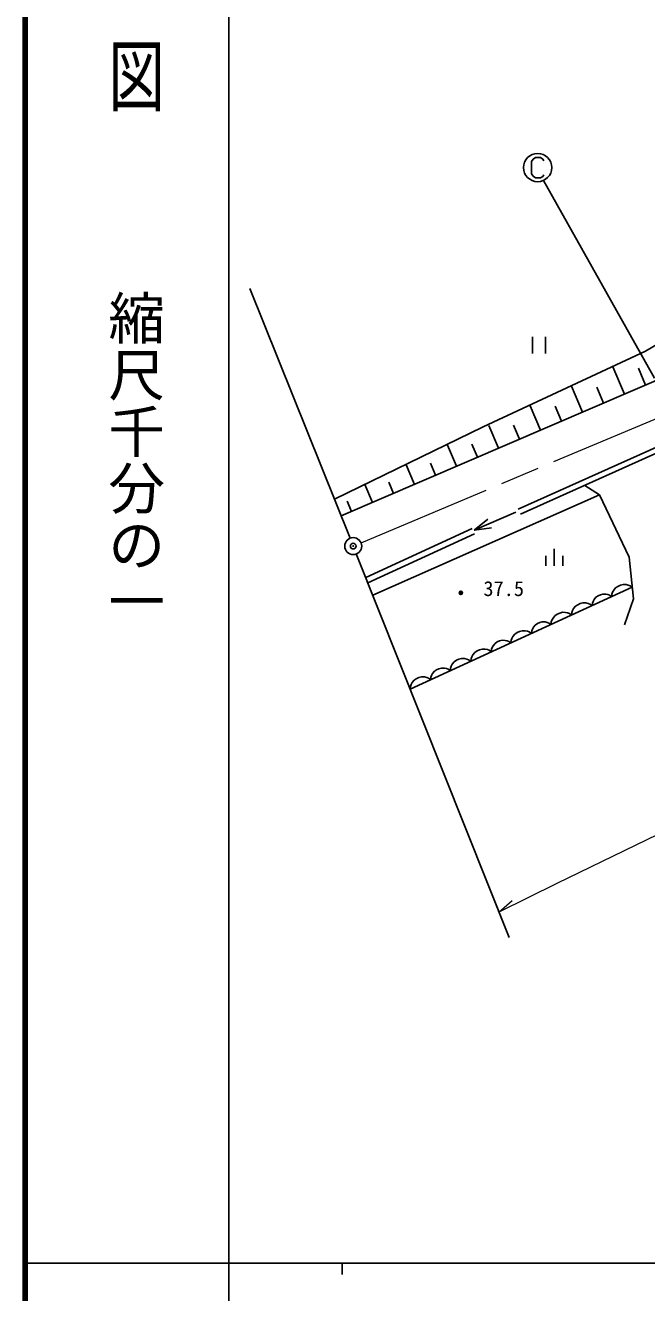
# Model space of a CAD drawing. Units: millimetres, scale not verified. Extents: x 40000 to 680000, y 20000 to 380000.
# Drawn here: x 40000 to 94928, y 202409 to 314362 of the extents above; entities that cross this region are included whole.
import ezdxf
from ezdxf.enums import TextEntityAlignment as Align

# ---------------------------------------------------------------- set-up
doc = ezdxf.new("R2010")
doc.units = ezdxf.units.MM
doc.header["$LTSCALE"] = 1000
doc.header["$PDMODE"] = 32
doc.header["$PDSIZE"] = 500
doc.linetypes.add('CHAIN', pattern=[18.5, 12, -1.5, 3.5, -1.5])
for name, color, linetype, lineweight in [('M-BGD', 7, 'Continuous', 25), ('M-BGD-EXST', 7, 'Continuous', 25), ('M-BMK', 2, 'CHAIN', 13), ('M-BMK-OTRS', 5, 'Continuous', 25), ('M-BMK-SRVR', 3, 'Continuous', 25), ('M-STR-HTXT', 7, 'Continuous', 13), ('M-TTL', 2, 'Continuous', 140), ('M-TTL-BAND', 7, 'Continuous', 25)]:
    doc.layers.add(name, color=color, linetype=linetype, lineweight=lineweight)
doc.layers.add('M-OTRS', color=6, linetype='Continuous')
doc.styles.add('@ＭＳ ゴシック', font='')
doc.styles.add('ＭＳ ゴシック', font='')
doc.styles.get('@ＭＳ ゴシック').set_extended_font_data('@MS Gothic')
doc.styles.get('ＭＳ ゴシック').set_extended_font_data('MS Gothic')

msp = doc.modelspace()

# ---------------------------------------------------------------- linework, layer by layer
at = {"layer": 'M-BGD'}
for p, q in [((94819, 285576), (100398, 288866)), ((67914, 271024), (105005, 286957)), ((84841, 286860), (84841, 285360)), ((85981, 285360), (85981, 286860)), ((80477, 278899), (94819, 285576)), ((92980, 281791), (91941, 284209)), ((94836, 282589), (94195, 284082)), ((89266, 280196), (88288, 282474)), ((91123, 280994), (90518, 282402)), ((85553, 278601), (84635, 280739)), ((87410, 279398), (86841, 280723)), ((67317, 272513), (80477, 278899)), ((81840, 277006), (80981, 279003)), ((83696, 277803), (83163, 279044)), ((78126, 275411), (77328, 277268)), ((79983, 276208), (79486, 277365)), ((83579, 271635), (96054, 277223)), ((83784, 271179), (96246, 276762)), ((74413, 273815), (73675, 275533)), ((76269, 274613), (75809, 275686)), ((70699, 272220), (70022, 273798)), ((72556, 273018), (72131, 274006)), ((89471, 273727), (90747, 272889)), ((68843, 271423), (68454, 272327)), ((90747, 272889), (70714, 264017)), ((90747, 272889), (93379, 267396)), ((83366, 271343), (79679, 269759)), ((70091, 265580), (79502, 269901)), ((79679, 269759), (80891, 270737)), ((81222, 269965), (79679, 269759)), ((70276, 265115), (79711, 269447)), ((86764, 268109), (86764, 266609)), ((86014, 267509), (86014, 266609)), ((87514, 267509), (87514, 266609)), ((93379, 267396), (93760, 263695)), ((93654, 264723), (74014, 255734)), ((91921, 264282), (91862, 264122)), ((92017, 264457), (91921, 264282)), ((92185, 264666), (92017, 264457)), ((92386, 264802), (92185, 264666)), ((92605, 264902), (92386, 264802)), ((92840, 264966), (92605, 264902)), ((93108, 264957), (92840, 264966)), ((93303, 264914), (93108, 264957)), ((93462, 264855), (93303, 264914)), ((93654, 264723), (93462, 264855)), ((88840, 263179), (88639, 263043)), ((89058, 263279), (88840, 263179)), ((89293, 263343), (89058, 263279)), ((89561, 263334), (89293, 263343)), ((89757, 263291), (89561, 263334)), ((89916, 263232), (89757, 263291)), ((90108, 263100), (89916, 263232)), ((90133, 263320), (90108, 263100)), ((90189, 263471), (90133, 263320)), ((90280, 263638), (90189, 263471)), ((90440, 263837), (90280, 263638)), ((90631, 263966), (90440, 263837)), ((90839, 264061), (90631, 263966)), ((91062, 264121), (90839, 264061)), ((91316, 264113), (91062, 264121)), ((91502, 264072), (91316, 264113)), ((91653, 264016), (91502, 264072)), ((91836, 263891), (91653, 264016)), ((91862, 264122), (91836, 263891)), ((93760, 263695), (92959, 261406)), ((86652, 262002), (86556, 261826)), ((86820, 262211), (86652, 262002)), ((87022, 262347), (86820, 262211)), ((87240, 262447), (87022, 262347)), ((87475, 262511), (87240, 262447)), ((87743, 262501), (87475, 262511)), ((87938, 262459), (87743, 262501)), ((88097, 262400), (87938, 262459)), ((88290, 262268), (88097, 262400)), ((88316, 262499), (88290, 262268)), ((88375, 262659), (88316, 262499)), ((88470, 262834), (88375, 262659)), ((88639, 263043), (88470, 262834)), ((83928, 260888), (83694, 260824)), ((84197, 260878), (83928, 260888)), ((84392, 260836), (84197, 260878)), ((84768, 260865), (84743, 260645)), ((84824, 261016), (84768, 260865)), ((84915, 261183), (84824, 261016)), ((85075, 261381), (84915, 261183)), ((85266, 261511), (85075, 261381)), ((85474, 261606), (85266, 261511)), ((85697, 261666), (85474, 261606)), ((85952, 261657), (85697, 261666)), ((86137, 261617), (85952, 261657)), ((86288, 261561), (86137, 261617)), ((86471, 261435), (86288, 261561)), ((86497, 261667), (86471, 261435)), ((86556, 261826), (86497, 261667)), ((81529, 259758), (81369, 259560)), ((81720, 259888), (81529, 259758)), ((81927, 259983), (81720, 259888)), ((82151, 260043), (81927, 259983)), ((82405, 260034), (82151, 260043)), ((82591, 259994), (82405, 260034)), ((82742, 259938), (82591, 259994)), ((82925, 259812), (82742, 259938)), ((82951, 260044), (82925, 259812)), ((83010, 260203), (82951, 260044)), ((83105, 260379), (83010, 260203)), ((83274, 260588), (83105, 260379)), ((83475, 260724), (83274, 260588)), ((83694, 260824), (83475, 260724)), ((84551, 260777), (84392, 260836)), ((84743, 260645), (84551, 260777)), ((79559, 258756), (79464, 258580)), ((79727, 258965), (79559, 258756)), ((79929, 259101), (79727, 258965)), ((80147, 259201), (79929, 259101)), ((80382, 259265), (80147, 259201)), ((80650, 259255), (80382, 259265)), ((80846, 259213), (80650, 259255)), ((81005, 259154), (80846, 259213)), ((81197, 259022), (81005, 259154)), ((81222, 259242), (81197, 259022)), ((81278, 259393), (81222, 259242)), ((81369, 259560), (81278, 259393)), ((76563, 257527), (76355, 257433)), ((76786, 257588), (76563, 257527)), ((77041, 257579), (76786, 257588)), ((77226, 257539), (77041, 257579)), ((77377, 257482), (77226, 257539)), ((77586, 257589), (77560, 257357)), ((77645, 257748), (77586, 257589)), ((77741, 257924), (77645, 257748)), ((77909, 258133), (77741, 257924)), ((78110, 258269), (77909, 258133)), ((78329, 258369), (78110, 258269)), ((78564, 258432), (78329, 258369)), ((78832, 258423), (78564, 258432)), ((79027, 258380), (78832, 258423)), ((79186, 258321), (79027, 258380)), ((79379, 258189), (79186, 258321)), ((79404, 258421), (79379, 258189)), ((79464, 258580), (79404, 258421)), ((74363, 256510), (74194, 256301)), ((74564, 256646), (74363, 256510)), ((74782, 256746), (74564, 256646)), ((75017, 256809), (74782, 256746)), ((75286, 256800), (75017, 256809)), ((75481, 256757), (75286, 256800)), ((75640, 256698), (75481, 256757)), ((75832, 256566), (75640, 256698)), ((75857, 256787), (75832, 256566)), ((75913, 256938), (75857, 256787)), ((76004, 257105), (75913, 256938)), ((76164, 257303), (76004, 257105)), ((76355, 257433), (76164, 257303)), ((77560, 257357), (77377, 257482)), ((74040, 255966), (74014, 255734)), ((74099, 256125), (74040, 255966)), ((74194, 256301), (74099, 256125))]:
    msp.add_line(p, q, dxfattribs=at)
for radius in [150, 90, 30]:
    msp.add_circle((78503, 264231), radius, dxfattribs=at)
at = {"layer": 'M-BGD-EXST'}
for p, q in [((84890, 302547), (84740, 302347)), ((84740, 302347), (84740, 301247)), ((85090, 302697), (84890, 302547)), ((85540, 302697), (85090, 302697)), ((85740, 302547), (85540, 302697)), ((85840, 302397), (85740, 302547)), ((84740, 301247), (84890, 301047)), ((84890, 301047), (85090, 300897)), ((85090, 300897), (85540, 300897)), ((85540, 300897), (85740, 300997)), ((85740, 300997), (85840, 301147)), ((85793, 300663), (95613, 283181))]:
    msp.add_line(p, q, dxfattribs=at)
msp.add_circle((85290, 301797), 1250, dxfattribs=at)
at = {"layer": 'M-BMK'}
msp.add_line((69674, 268651), (98755, 280891), dxfattribs=at)
at = {"layer": 'M-BMK-OTRS'}
for p, q in [((59853, 291119), (68704, 269056)), ((69261, 267663), (82758, 233795))]:
    msp.add_line(p, q, dxfattribs=at)
at = {"layer": 'M-BMK-SRVR'}
for radius in [750, 30]:
    msp.add_circle((68983, 268360), radius, dxfattribs=at)
at = {"layer": 'M-OTRS'}
for p in [(68982, 268360), (68983, 268360)]:
    msp.add_point(p, dxfattribs=at)
at = {"layer": 'M-STR-HTXT'}
msp.add_line((81872, 236017), (83044, 237043), dxfattribs=at)
msp.add_lwpolyline([(171547, 262006), (161707, 261299), (151923, 260370), (147760, 259848), (143623, 259228), (140100, 258603), (136519, 257864), (133046, 257039), (129407, 256063), (125793, 254986), (122014, 253752), (118072, 252355), (113968, 250791), (104904, 246994), (95923, 242869), (86993, 238543), (81872, 236017)], dxfattribs=at)
at = {"layer": 'M-TTL'}
msp.add_line((40000, 380000), (40000, 20000), dxfattribs=at)
at = {"layer": 'M-TTL-BAND'}
for p, q in [((58000, 370000), (58000, 20000)), ((40000, 205000), (579000, 205000)), ((68000, 205000), (68000, 204000))]:
    msp.add_line(p, q, dxfattribs=at)

# ---------------------------------------------------------------- texts
at = {"layer": 'M-BGD', "style": 'ＭＳ ゴシック'}
msp.add_text('37.5', height=1320, dxfattribs=at).set_placement((80494, 263549), align=Align.BOTTOM_LEFT)
at = {"layer": 'M-TTL-BAND', "style": '@ＭＳ ゴシック', "width": 1.4}
msp.add_text('平  面  図', height=3666, rotation=270, dxfattribs=at).set_placement((49777, 306475), align=Align.MIDDLE_RIGHT)
at = {"layer": 'M-TTL-BAND', "style": '@ＭＳ ゴシック'}
msp.add_text('縮尺千分の一', height=3666, rotation=270, dxfattribs=at).set_placement((49777, 261030), align=Align.MIDDLE_RIGHT)

doc.saveas('drawing.dxf')
